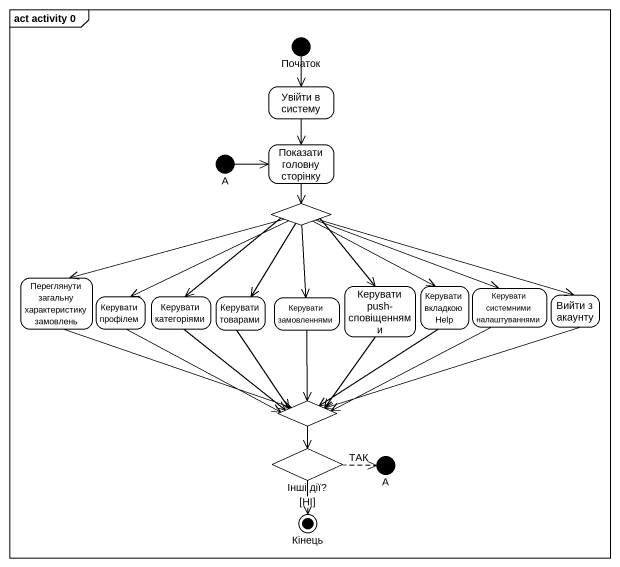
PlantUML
@startuml
mainframe act activity 0
hide empty description
state Початок <<start>>
state "Увійти в систему" as Увійти_в_систему
state А <<start>>
state "Показати головну сторінку" as Показати_головну_сторінку
state choice1 <<choice>>
state "Переглянути загальну характеристику замовлень" as Переглянути_загальну
state "Керувати push-сповіщеннями" as Керувати_push_сповіщеннями
state "Керувати вкладкою Help" as Керувати_вкладкою_Help
state "Керувати профілем" as Керувати_профілем
state "Керувати категоріями" as Керувати_категоріями
state "Керувати товарами" as Керувати_товарами
state "Керувати замовленнями" as Керувати_замовленнями
state "Керувати системними налаштуваннями" as Керувати_системними
state "Вийти з акаунту" as Вийти_з_акаунту
state choice2 <<choice>>
state "Інші дії?" as Інші_дії <<choice>>
state "А" as А_2 <<start>>
state Кінець <<end>>
Початок --> Увійти_в_систему
Увійти_в_систему --> Показати_головну_сторінку
А -right-> Показати_головну_сторінку
Показати_головну_сторінку --> choice1
choice1 -left-> Переглянути_загальну
choice1 --> Керувати_push_сповіщеннями
choice1 --> Керувати_вкладкою_Help
choice1 -left-> Керувати_профілем
choice1 --> Керувати_категоріями
choice1 --> Керувати_товарами
choice1 --> Керувати_замовленнями
choice1 -right-> Керувати_системними
choice1 -right-> Вийти_з_акаунту
Переглянути_загальну -right-> choice2
Керувати_push_сповіщеннями --> choice2
Керувати_вкладкою_Help --> choice2
Керувати_профілем -right-> choice2
Керувати_категоріями --> choice2
Керувати_товарами --> choice2
Керувати_замовленнями --> choice2
Керувати_системними -left-> choice2
Вийти_з_акаунту -left-> choice2
choice2 --> Інші_дії
Інші_дії -right[dashed]-> А_2 : ТАК
Інші_дії --> Кінець : [НІ]
@enduml
